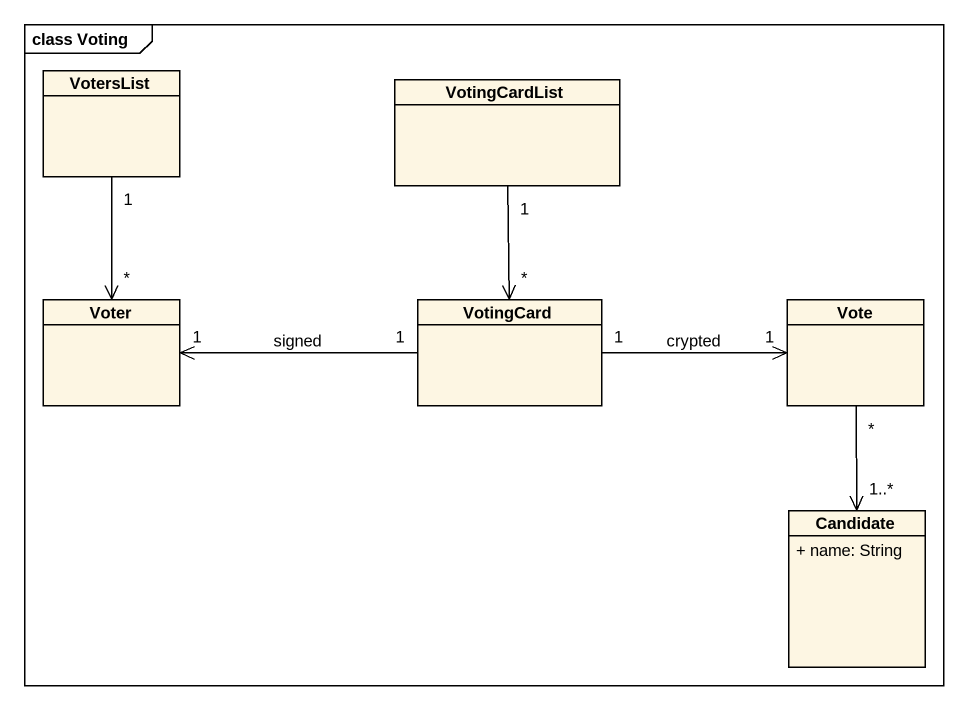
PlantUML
@startuml
mainframe class Voting
hide circle
hide empty members
skinparam classAttributeIconSize 0
class VotersList
class VotingCardList
class Voter
class VotingCard
class Vote
class Candidate {
  + name: String
}
VotersList "1" --> "*" Voter
VotingCardList "1" --> "*" VotingCard
VotingCard "1" -left-> "1" Voter : signed
VotingCard "1" -right-> "1" Vote : crypted
Vote "*" --> "1..*" Candidate
@enduml
